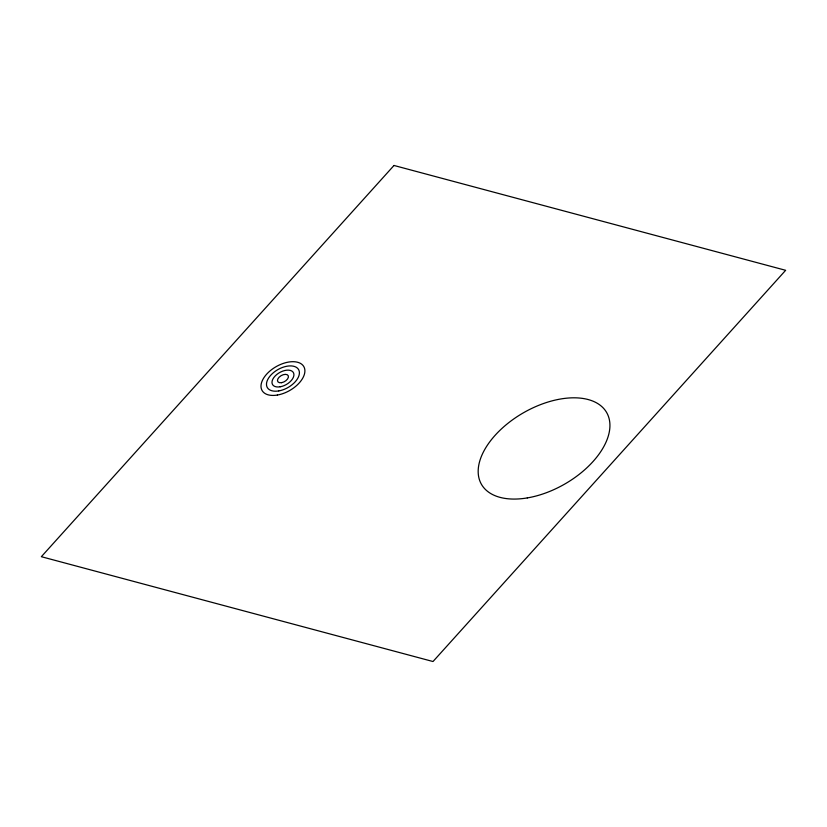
<?xml version="1.0" encoding="UTF-8"?>
<svg xmlns="http://www.w3.org/2000/svg" width="827" height="827" viewBox="0 0 827 827"><rect width="100%" height="100%" fill="white"/><g stroke="black" fill="none" stroke-linecap="round" stroke-linejoin="round"><path stroke-width="1.24" d="M393.993 165.472L41.35 556.695L433.007 661.528L785.65 270.305L393.993 165.472M527.306 497.916A72.156 41.185 -29.8 0 0 607.607 414.389A72.156 41.185 -29.8 0 0 497.244 433.028A72.156 41.185 -29.8 0 0 527.306 497.916M281.552 382.684A6.016 3.432 -29.8 0 0 288.241 375.716A6.016 3.432 -29.8 0 0 279.05 377.277A6.016 3.432 -29.8 0 0 281.552 382.684M280.157 386.798A12.023 6.864 -29.8 0 0 293.544 372.884A12.023 6.864 -29.8 0 0 275.153 375.985A12.023 6.864 -29.8 0 0 280.157 386.798M278.761 390.923A18.039 10.296 -29.8 0 0 298.836 370.041A18.039 10.296 -29.8 0 0 271.246 374.703A18.039 10.296 -29.8 0 0 278.761 390.923M277.365 395.048A24.055 13.728 -29.8 0 0 304.129 367.209A24.055 13.728 -29.8 0 0 267.348 373.422A24.055 13.728 -29.8 0 0 277.365 395.048"/></g></svg>
